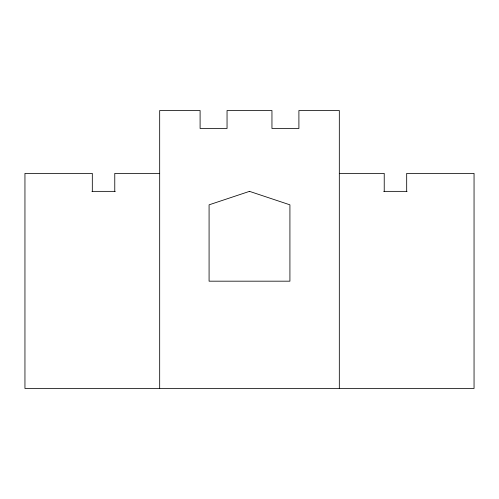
<?xml version="1.0" encoding="UTF-8"?>
<svg xmlns="http://www.w3.org/2000/svg" width="499" height="499" viewBox="0 0 499 499"><rect width="100%" height="100%" fill="white"/><g stroke="black" fill="none" stroke-linecap="round" stroke-linejoin="round"><path stroke-width="0.75" d="M159.68 173.396L114.77 173.396L114.77 191.36M339.32 173.396L384.23 173.396L384.23 191.36M91.928 191.36L115.288 191.36M383.712 191.36L407.072 191.36M406.685 191.36L406.685 173.396L474.05 173.396L474.05 388.478L24.95 388.478L24.95 173.396L92.315 173.396L92.315 191.36M339.32 388.478L339.32 110.522L298.901 110.522L298.901 128.486L271.955 128.486L271.955 110.522L227.045 110.522L227.045 128.486L200.099 128.486L200.099 110.522L159.68 110.522L159.68 388.478M249.5 191.36L209.081 204.833L209.081 281.18L289.919 281.18L289.919 204.833L249.5 191.36"/></g></svg>
